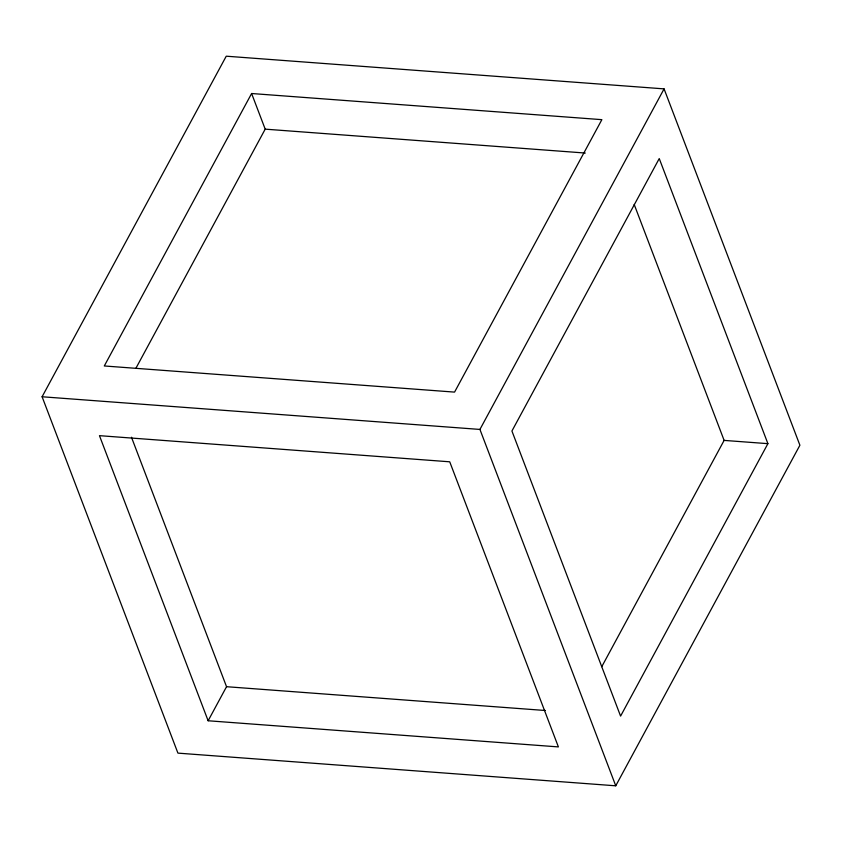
<?xml version="1.0" encoding="UTF-8"?>
<svg xmlns="http://www.w3.org/2000/svg" width="842" height="842" viewBox="0 0 842 842"><rect width="100%" height="100%" fill="white"/><g stroke="black" fill="none" stroke-linecap="round" stroke-linejoin="round"><path stroke-width="1.26" d="M42.1 396.761L226.245 56.193L664.075 88.873L799.9 445.239L615.755 785.807L177.925 753.127L42.1 396.761L479.929 429.431L615.755 785.807M251.611 93.515L104.292 365.965L454.564 392.109L601.872 119.659L251.611 93.515L265.198 129.152L135.983 368.122M208.132 720.763L99.461 435.661L449.733 461.805L558.393 746.907L208.132 720.763L226.54 686.704L131.468 437.24M479.929 429.431L664.075 88.873M601.777 666.664L724.12 440.398L634.194 204.448M767.904 443.66L620.586 716.11L511.925 431.009L659.244 158.559L767.904 443.66L724.12 440.398M265.198 129.152L585.285 153.044M226.54 686.704L545.321 710.501"/></g></svg>
